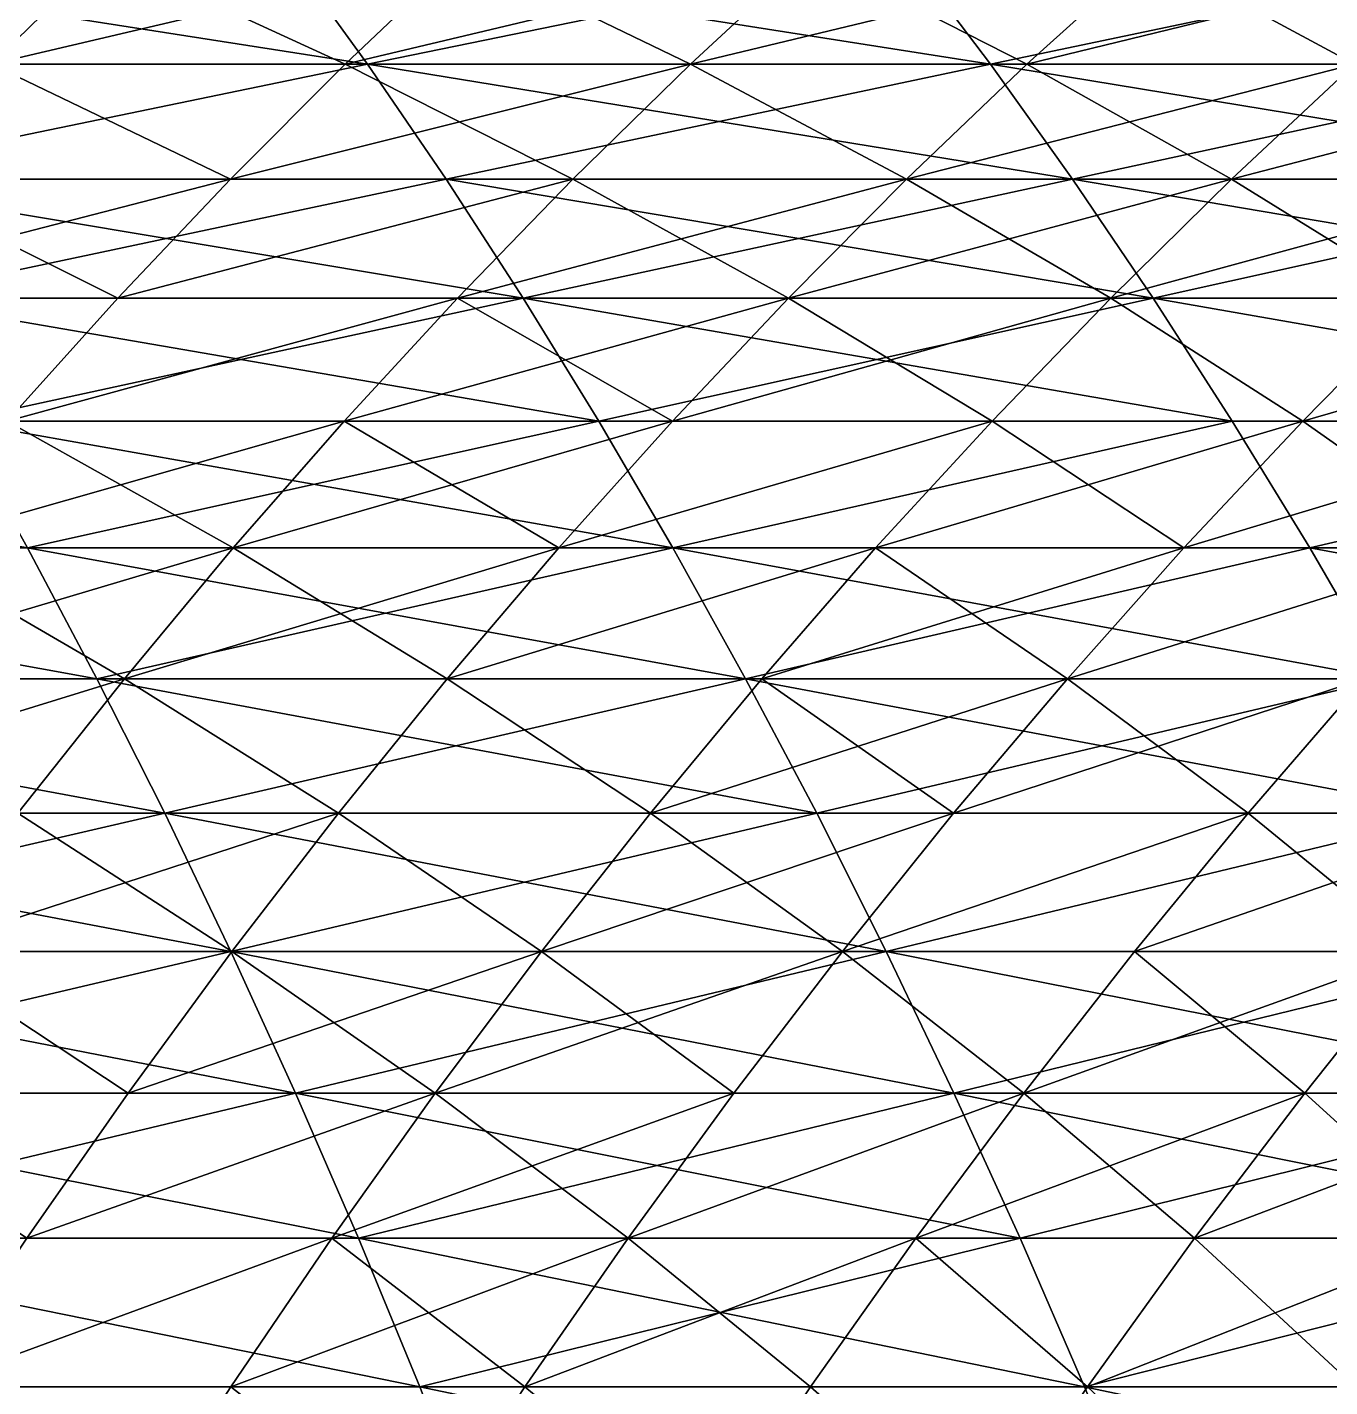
# Model space of a CAD drawing. Header units: millimetres. Extents: x -3250 to 8000, y -3250 to 3250.
# Drawn here: x 6129.5 to 6259.1, y 529.3 to 664.7 of the extents above; entities that cross this region are included whole.
import ezdxf

# ---------------------------------------------------------------- set-up
doc = ezdxf.new("R2010")
doc.units = ezdxf.units.MM
doc.header["$MEASUREMENT"] = 0
doc.layers.add('MESH_3D', color=2, linetype='CONTINUOUS')

msp = doc.modelspace()

# ---------------------------------------------------------------- linework, layer by layer
at = {"layer": 'MESH_3D'}
for points in [[(6092.92, 672.02, 1078.07), (6155.39, 672.02, 1111.09), (6163.34, 660.99, 1096.49)], [(6092.92, 672.02, 1078.07), (6163.34, 660.99, 1096.49), (6100.5, 660.99, 1063.28)], [(6155.39, 672.02, 25588.91), (6092.92, 672.02, 25621.93), (6100.5, 660.99, 25636.72)], [(6155.39, 672.02, 25588.91), (6100.5, 660.99, 25636.72), (6163.34, 660.99, 25603.51)], [(6100.85, 672.02, 2125.96), (6125.89, 660.99, 2171.03), (6137.19, 672.02, 2158.85)], [(6125.89, 660.99, 24528.97), (6100.85, 672.02, 24574.04), (6137.19, 672.02, 24541.15)], [(6125.89, 660.99, 2171.03), (6172.71, 672.02, 2192.63), (6137.19, 672.02, 2158.85)], [(6125.89, 660.99, 2171.03), (6161.1, 660.99, 2204.53), (6172.71, 672.02, 2192.63)], [(6161.1, 660.99, 24495.47), (6125.89, 660.99, 24528.97), (6137.19, 672.02, 24541.15)], [(6161.1, 660.99, 24495.47), (6137.19, 672.02, 24541.15), (6172.71, 672.02, 24507.37)], [(6155.39, 672.02, 1111.09), (6217.02, 672.02, 1145.65), (6225.33, 660.99, 1131.26)], [(6155.39, 672.02, 1111.09), (6225.33, 660.99, 1131.26), (6163.34, 660.99, 1096.49)], [(6217.02, 672.02, 25554.35), (6155.39, 672.02, 25588.91), (6163.34, 660.99, 25603.51)], [(6161.1, 660.99, 2204.53), (6195.47, 660.99, 2238.9), (6207.37, 672.02, 2227.29)], [(6161.1, 660.99, 2204.53), (6207.37, 672.02, 2227.29), (6172.71, 672.02, 2192.63)], [(6195.47, 660.99, 24461.1), (6161.1, 660.99, 24495.47), (6172.71, 672.02, 24507.37)], [(6217.02, 672.02, 25554.35), (6163.34, 660.99, 25603.51), (6225.33, 660.99, 25568.74)], [(6195.47, 660.99, 24461.1), (6172.71, 672.02, 24507.37), (6207.37, 672.02, 24472.71)], [(6195.47, 660.99, 2238.9), (6241.15, 672.02, 2262.81), (6207.37, 672.02, 2227.29)], [(6195.47, 660.99, 2238.9), (6228.97, 660.99, 2274.11), (6241.15, 672.02, 2262.81)], [(6228.97, 660.99, 24425.89), (6195.47, 660.99, 24461.1), (6207.37, 672.02, 24472.71)], [(6228.97, 660.99, 24425.89), (6207.37, 672.02, 24472.71), (6241.15, 672.02, 24437.19)], [(6217.02, 672.02, 1145.65), (6277.77, 672.02, 1181.74), (6225.33, 660.99, 1131.26)], [(6277.77, 672.02, 25518.26), (6217.02, 672.02, 25554.35), (6225.33, 660.99, 25568.74)], [(6225.33, 660.99, 1131.26), (6277.77, 672.02, 1181.74), (6286.43, 660.99, 1167.56)], [(6277.77, 672.02, 25518.26), (6225.33, 660.99, 25568.74), (6286.43, 660.99, 25532.44)], [(6228.97, 660.99, 2274.11), (6274.04, 672.02, 2299.15), (6241.15, 672.02, 2262.81)], [(6228.97, 660.99, 2274.11), (6261.58, 660.99, 2310.15), (6274.04, 672.02, 2299.15)], [(6261.58, 660.99, 24389.85), (6228.97, 660.99, 24425.89), (6241.15, 672.02, 24437.19)], [(6261.58, 660.99, 24389.85), (6241.15, 672.02, 24437.19), (6274.04, 672.02, 24400.85)], [(6100.5, 660.99, 1063.28), (6163.34, 660.99, 1096.49), (6107.95, 649.55, 1048.74)], [(6163.34, 660.99, 25603.51), (6100.5, 660.99, 25636.72), (6107.95, 649.55, 25651.26)], [(6107.95, 649.55, 1048.74), (6163.34, 660.99, 1096.49), (6171.15, 649.55, 1082.14)], [(6163.34, 660.99, 25603.51), (6107.95, 649.55, 25651.26), (6171.15, 649.55, 25617.86)], [(6114.78, 649.55, 2183.01), (6149.7, 649.55, 2216.23), (6125.89, 660.99, 2171.03)], [(6149.7, 649.55, 24483.77), (6114.78, 649.55, 24516.99), (6125.89, 660.99, 24528.97)], [(6125.89, 660.99, 2171.03), (6149.7, 649.55, 2216.23), (6161.1, 660.99, 2204.53)], [(6149.7, 649.55, 24483.77), (6125.89, 660.99, 24528.97), (6161.1, 660.99, 24495.47)], [(6149.7, 649.55, 2216.23), (6195.47, 660.99, 2238.9), (6161.1, 660.99, 2204.53)], [(6149.7, 649.55, 2216.23), (6183.77, 649.55, 2250.3), (6195.47, 660.99, 2238.9)], [(6183.77, 649.55, 24449.7), (6149.7, 649.55, 24483.77), (6161.1, 660.99, 24495.47)], [(6183.77, 649.55, 24449.7), (6161.1, 660.99, 24495.47), (6195.47, 660.99, 24461.1)], [(6163.34, 660.99, 1096.49), (6225.33, 660.99, 1131.26), (6233.5, 649.55, 1117.11)], [(6163.34, 660.99, 1096.49), (6233.5, 649.55, 1117.11), (6171.15, 649.55, 1082.14)], [(6225.33, 660.99, 25568.74), (6163.34, 660.99, 25603.51), (6171.15, 649.55, 25617.86)], [(6225.33, 660.99, 25568.74), (6171.15, 649.55, 25617.86), (6233.5, 649.55, 25582.89)], [(6183.77, 649.55, 2250.3), (6216.99, 649.55, 2285.22), (6195.47, 660.99, 2238.9)], [(6216.99, 649.55, 24414.78), (6183.77, 649.55, 24449.7), (6195.47, 660.99, 24461.1)], [(6195.47, 660.99, 2238.9), (6216.99, 649.55, 2285.22), (6228.97, 660.99, 2274.11)], [(6216.99, 649.55, 24414.78), (6195.47, 660.99, 24461.1), (6228.97, 660.99, 24425.89)], [(6216.99, 649.55, 2285.22), (6249.33, 649.55, 2320.96), (6228.97, 660.99, 2274.11)], [(6261.58, 660.99, 24389.85), (6216.99, 649.55, 24414.78), (6228.97, 660.99, 24425.89)], [(6249.33, 649.55, 24379.04), (6216.99, 649.55, 24414.78), (6261.58, 660.99, 24389.85)], [(6225.33, 660.99, 1131.26), (6286.43, 660.99, 1167.56), (6294.95, 649.55, 1153.62)], [(6225.33, 660.99, 1131.26), (6294.95, 649.55, 1153.62), (6233.5, 649.55, 1117.11)], [(6286.43, 660.99, 25532.44), (6225.33, 660.99, 25568.74), (6233.5, 649.55, 25582.89)], [(6228.97, 660.99, 2274.11), (6249.33, 649.55, 2320.96), (6261.58, 660.99, 2310.15)], [(6286.43, 660.99, 25532.44), (6233.5, 649.55, 25582.89), (6294.95, 649.55, 25546.38)], [(6249.33, 649.55, 2320.96), (6280.77, 649.55, 2357.49), (6293.28, 660.99, 2346.99)], [(6249.33, 649.55, 2320.96), (6293.28, 660.99, 2346.99), (6261.58, 660.99, 2310.15)], [(6280.77, 649.55, 24342.51), (6249.33, 649.55, 24379.04), (6261.58, 660.99, 24389.85)], [(6103.86, 637.71, 2194.77), (6149.7, 649.55, 2216.23), (6114.78, 649.55, 2183.01)], [(6103.86, 637.71, 2194.77), (6138.49, 637.71, 2227.71), (6149.7, 649.55, 2216.23)], [(6138.49, 637.71, 24472.29), (6103.86, 637.71, 24505.23), (6114.78, 649.55, 24516.99)], [(6107.95, 649.55, 1048.74), (6178.83, 637.71, 1068.05), (6115.28, 637.71, 1034.46)], [(6107.95, 649.55, 1048.74), (6171.15, 649.55, 1082.14), (6178.83, 637.71, 1068.05)], [(6171.15, 649.55, 25617.86), (6107.95, 649.55, 25651.26), (6115.28, 637.71, 25665.54)], [(6138.49, 637.71, 24472.29), (6114.78, 649.55, 24516.99), (6149.7, 649.55, 24483.77)], [(6171.15, 649.55, 25617.86), (6115.28, 637.71, 25665.54), (6178.83, 637.71, 25631.95)], [(6138.49, 637.71, 2227.71), (6183.77, 649.55, 2250.3), (6149.7, 649.55, 2216.23)], [(6138.49, 637.71, 2227.71), (6172.29, 637.71, 2261.51), (6183.77, 649.55, 2250.3)], [(6183.77, 649.55, 24449.7), (6138.49, 637.71, 24472.29), (6149.7, 649.55, 24483.77)], [(6172.29, 637.71, 24438.49), (6138.49, 637.71, 24472.29), (6183.77, 649.55, 24449.7)], [(6171.15, 649.55, 1082.14), (6233.5, 649.55, 1117.11), (6241.52, 637.71, 1103.21)], [(6171.15, 649.55, 1082.14), (6241.52, 637.71, 1103.21), (6178.83, 637.71, 1068.05)], [(6233.5, 649.55, 25582.89), (6171.15, 649.55, 25617.86), (6178.83, 637.71, 25631.95)], [(6172.29, 637.71, 2261.51), (6205.23, 637.71, 2296.14), (6183.77, 649.55, 2250.3)], [(6216.99, 649.55, 24414.78), (6172.29, 637.71, 24438.49), (6183.77, 649.55, 24449.7)], [(6205.23, 637.71, 24403.86), (6172.29, 637.71, 24438.49), (6216.99, 649.55, 24414.78)], [(6233.5, 649.55, 25582.89), (6178.83, 637.71, 25631.95), (6241.52, 637.71, 25596.79)], [(6183.77, 649.55, 2250.3), (6205.23, 637.71, 2296.14), (6216.99, 649.55, 2285.22)], [(6205.23, 637.71, 2296.14), (6237.3, 637.71, 2331.58), (6249.33, 649.55, 2320.96)], [(6205.23, 637.71, 2296.14), (6249.33, 649.55, 2320.96), (6216.99, 649.55, 2285.22)], [(6237.3, 637.71, 24368.42), (6205.23, 637.71, 24403.86), (6216.99, 649.55, 24414.78)], [(6237.3, 637.71, 24368.42), (6216.99, 649.55, 24414.78), (6249.33, 649.55, 24379.04)], [(6233.5, 649.55, 1117.11), (6294.95, 649.55, 1153.62), (6241.52, 637.71, 1103.21)], [(6303.32, 637.71, 25560.07), (6233.5, 649.55, 25582.89), (6241.52, 637.71, 25596.79)], [(6294.95, 649.55, 25546.38), (6233.5, 649.55, 25582.89), (6303.32, 637.71, 25560.07)], [(6237.3, 637.71, 2331.58), (6268.47, 637.71, 2367.8), (6280.77, 649.55, 2357.49)], [(6237.3, 637.71, 2331.58), (6280.77, 649.55, 2357.49), (6249.33, 649.55, 2320.96)], [(6268.47, 637.71, 24332.2), (6237.3, 637.71, 24368.42), (6249.33, 649.55, 24379.04)], [(6241.52, 637.71, 1103.21), (6294.95, 649.55, 1153.62), (6303.32, 637.71, 1139.93)], [(6268.47, 637.71, 24332.2), (6249.33, 649.55, 24379.04), (6280.77, 649.55, 24342.51)], [(6103.86, 637.71, 2194.77), (6127.49, 625.47, 2238.99), (6138.49, 637.71, 2227.71)], [(6127.49, 625.47, 24461.01), (6103.86, 637.71, 24505.23), (6138.49, 637.71, 24472.29)], [(6115.28, 637.71, 1034.46), (6178.83, 637.71, 1068.05), (6186.36, 625.47, 1054.22)], [(6115.28, 637.71, 1034.46), (6186.36, 625.47, 1054.22), (6122.46, 625.47, 1020.45)], [(6178.83, 637.71, 25631.95), (6115.28, 637.71, 25665.54), (6122.46, 625.47, 25679.55)], [(6178.83, 637.71, 25631.95), (6122.46, 625.47, 25679.55), (6186.36, 625.47, 25645.78)], [(6127.49, 625.47, 2238.99), (6161.01, 625.47, 2272.51), (6172.29, 637.71, 2261.51)], [(6127.49, 625.47, 2238.99), (6172.29, 637.71, 2261.51), (6138.49, 637.71, 2227.71)], [(6172.29, 637.71, 24438.49), (6127.49, 625.47, 24461.01), (6138.49, 637.71, 24472.29)], [(6161.01, 625.47, 24427.49), (6127.49, 625.47, 24461.01), (6172.29, 637.71, 24438.49)], [(6161.01, 625.47, 2272.51), (6205.23, 637.71, 2296.14), (6172.29, 637.71, 2261.51)], [(6161.01, 625.47, 2272.51), (6193.68, 625.47, 2306.85), (6205.23, 637.71, 2296.14)], [(6193.68, 625.47, 24393.15), (6161.01, 625.47, 24427.49), (6172.29, 637.71, 24438.49)], [(6193.68, 625.47, 24393.15), (6172.29, 637.71, 24438.49), (6205.23, 637.71, 24403.86)], [(6178.83, 637.71, 1068.05), (6241.52, 637.71, 1103.21), (6249.4, 625.47, 1089.57)], [(6178.83, 637.71, 1068.05), (6249.4, 625.47, 1089.57), (6186.36, 625.47, 1054.22)], [(6241.52, 637.71, 25596.79), (6178.83, 637.71, 25631.95), (6186.36, 625.47, 25645.78)], [(6241.52, 637.71, 25596.79), (6186.36, 625.47, 25645.78), (6249.4, 625.47, 25610.43)], [(6193.68, 625.47, 2306.85), (6225.49, 625.47, 2342), (6205.23, 637.71, 2296.14)], [(6237.3, 637.71, 24368.42), (6193.68, 625.47, 24393.15), (6205.23, 637.71, 24403.86)], [(6225.49, 625.47, 24358), (6193.68, 625.47, 24393.15), (6237.3, 637.71, 24368.42)], [(6205.23, 637.71, 2296.14), (6225.49, 625.47, 2342), (6237.3, 637.71, 2331.58)], [(6225.49, 625.47, 2342), (6256.41, 625.47, 2377.93), (6237.3, 637.71, 2331.58)], [(6256.41, 625.47, 24322.07), (6225.49, 625.47, 24358), (6237.3, 637.71, 24368.42)], [(6237.3, 637.71, 2331.58), (6256.41, 625.47, 2377.93), (6268.47, 637.71, 2367.8)], [(6256.41, 625.47, 24322.07), (6237.3, 637.71, 24368.42), (6268.47, 637.71, 24332.2)], [(6241.52, 637.71, 1103.21), (6311.53, 625.47, 1126.49), (6249.4, 625.47, 1089.57)], [(6241.52, 637.71, 1103.21), (6303.32, 637.71, 1139.93), (6311.53, 625.47, 1126.49)], [(6311.53, 625.47, 25573.51), (6241.52, 637.71, 25596.79), (6249.4, 625.47, 25610.43)], [(6303.32, 637.71, 25560.07), (6241.52, 637.71, 25596.79), (6311.53, 625.47, 25573.51)], [(6256.41, 625.47, 2377.93), (6286.42, 625.47, 2414.62), (6298.74, 637.71, 2404.8)], [(6256.41, 625.47, 2377.93), (6298.74, 637.71, 2404.8), (6268.47, 637.71, 2367.8)], [(6286.42, 625.47, 24285.38), (6256.41, 625.47, 24322.07), (6268.47, 637.71, 24332.2)], [(6057.74, 625.47, 988.28), (6129.5, 612.84, 1006.71), (6064.44, 612.84, 974.37)], [(6057.74, 625.47, 988.28), (6122.46, 625.47, 1020.45), (6129.5, 612.84, 1006.71)], [(6122.46, 625.47, 25679.55), (6064.44, 612.84, 25725.63), (6129.5, 612.84, 25693.29)], [(6116.71, 612.84, 2250.04), (6161.01, 625.47, 2272.51), (6127.49, 625.47, 2238.99)], [(6116.71, 612.84, 2250.04), (6149.96, 612.84, 2283.29), (6161.01, 625.47, 2272.51)], [(6149.96, 612.84, 24416.71), (6116.71, 612.84, 24449.96), (6127.49, 625.47, 24461.01)], [(6122.46, 625.47, 1020.45), (6186.36, 625.47, 1054.22), (6193.74, 612.84, 1040.66)], [(6122.46, 625.47, 1020.45), (6193.74, 612.84, 1040.66), (6129.5, 612.84, 1006.71)], [(6186.36, 625.47, 25645.78), (6122.46, 625.47, 25679.55), (6129.5, 612.84, 25693.29)], [(6149.96, 612.84, 24416.71), (6127.49, 625.47, 24461.01), (6161.01, 625.47, 24427.49)], [(6186.36, 625.47, 25645.78), (6129.5, 612.84, 25693.29), (6193.74, 612.84, 25659.34)], [(6149.96, 612.84, 2283.29), (6193.68, 625.47, 2306.85), (6161.01, 625.47, 2272.51)], [(6149.96, 612.84, 2283.29), (6182.37, 612.84, 2317.35), (6193.68, 625.47, 2306.85)], [(6182.37, 612.84, 24382.65), (6149.96, 612.84, 24416.71), (6161.01, 625.47, 24427.49)], [(6182.37, 612.84, 24382.65), (6161.01, 625.47, 24427.49), (6193.68, 625.47, 24393.15)], [(6182.37, 612.84, 2317.35), (6213.91, 612.84, 2352.21), (6225.49, 625.47, 2342)], [(6182.37, 612.84, 2317.35), (6225.49, 625.47, 2342), (6193.68, 625.47, 2306.85)], [(6225.49, 625.47, 24358), (6182.37, 612.84, 24382.65), (6193.68, 625.47, 24393.15)], [(6213.91, 612.84, 24347.79), (6182.37, 612.84, 24382.65), (6225.49, 625.47, 24358)], [(6186.36, 625.47, 1054.22), (6249.4, 625.47, 1089.57), (6193.74, 612.84, 1040.66)], [(6249.4, 625.47, 25610.43), (6186.36, 625.47, 25645.78), (6193.74, 612.84, 25659.34)], [(6193.74, 612.84, 1040.66), (6249.4, 625.47, 1089.57), (6257.12, 612.84, 1076.2)], [(6249.4, 625.47, 25610.43), (6193.74, 612.84, 25659.34), (6257.12, 612.84, 25623.8)], [(6213.91, 612.84, 2352.21), (6256.41, 625.47, 2377.93), (6225.49, 625.47, 2342)], [(6213.91, 612.84, 2352.21), (6244.58, 612.84, 2387.85), (6256.41, 625.47, 2377.93)], [(6244.58, 612.84, 24312.15), (6213.91, 612.84, 24347.79), (6225.49, 625.47, 24358)], [(6244.58, 612.84, 24312.15), (6225.49, 625.47, 24358), (6256.41, 625.47, 24322.07)], [(6244.58, 612.84, 2387.85), (6286.42, 625.47, 2414.62), (6256.41, 625.47, 2377.93)], [(6244.58, 612.84, 2387.85), (6274.35, 612.84, 2424.24), (6286.42, 625.47, 2414.62)], [(6274.35, 612.84, 24275.76), (6244.58, 612.84, 24312.15), (6256.41, 625.47, 24322.07)], [(6249.4, 625.47, 1089.57), (6311.53, 625.47, 1126.49), (6257.12, 612.84, 1076.2)], [(6311.53, 625.47, 25573.51), (6249.4, 625.47, 25610.43), (6257.12, 612.84, 25623.8)], [(6274.35, 612.84, 24275.76), (6256.41, 625.47, 24322.07), (6286.42, 625.47, 24285.38)], [(6257.12, 612.84, 1076.2), (6311.53, 625.47, 1126.49), (6319.58, 612.84, 1113.31)], [(6311.53, 625.47, 25573.51), (6257.12, 612.84, 25623.8), (6319.58, 612.84, 25586.69)], [(6064.44, 612.84, 974.37), (6129.5, 612.84, 1006.71), (6136.4, 599.82, 993.26)], [(6064.44, 612.84, 974.37), (6136.4, 599.82, 993.26), (6071, 599.82, 960.75)], [(6136.4, 599.82, 25706.74), (6064.44, 612.84, 25725.63), (6071, 599.82, 25739.25)], [(6129.5, 612.84, 25693.29), (6064.44, 612.84, 25725.63), (6136.4, 599.82, 25706.74)], [(6106.16, 599.82, 2260.86), (6139.14, 599.82, 2293.84), (6149.96, 612.84, 2283.29)], [(6106.16, 599.82, 2260.86), (6149.96, 612.84, 2283.29), (6116.71, 612.84, 2250.04)], [(6139.14, 599.82, 24406.16), (6106.16, 599.82, 24439.14), (6116.71, 612.84, 24449.96)], [(6139.14, 599.82, 24406.16), (6116.71, 612.84, 24449.96), (6149.96, 612.84, 24416.71)], [(6129.5, 612.84, 1006.71), (6200.97, 599.82, 1027.38), (6136.4, 599.82, 993.26)], [(6129.5, 612.84, 1006.71), (6193.74, 612.84, 1040.66), (6200.97, 599.82, 1027.38)], [(6193.74, 612.84, 25659.34), (6129.5, 612.84, 25693.29), (6136.4, 599.82, 25706.74)], [(6193.74, 612.84, 25659.34), (6136.4, 599.82, 25706.74), (6200.97, 599.82, 25672.62)], [(6139.14, 599.82, 2293.84), (6171.28, 599.82, 2327.63), (6149.96, 612.84, 2283.29)], [(6182.37, 612.84, 24382.65), (6139.14, 599.82, 24406.16), (6149.96, 612.84, 24416.71)], [(6171.28, 599.82, 24372.37), (6139.14, 599.82, 24406.16), (6182.37, 612.84, 24382.65)], [(6149.96, 612.84, 2283.29), (6171.28, 599.82, 2327.63), (6182.37, 612.84, 2317.35)], [(6171.28, 599.82, 2327.63), (6213.91, 612.84, 2352.21), (6182.37, 612.84, 2317.35)], [(6171.28, 599.82, 2327.63), (6202.58, 599.82, 2362.22), (6213.91, 612.84, 2352.21)], [(6213.91, 612.84, 24347.79), (6171.28, 599.82, 24372.37), (6182.37, 612.84, 24382.65)], [(6202.58, 599.82, 24337.78), (6171.28, 599.82, 24372.37), (6213.91, 612.84, 24347.79)], [(6193.74, 612.84, 1040.66), (6257.12, 612.84, 1076.2), (6264.67, 599.82, 1063.11)], [(6193.74, 612.84, 1040.66), (6264.67, 599.82, 1063.11), (6200.97, 599.82, 1027.38)], [(6257.12, 612.84, 25623.8), (6193.74, 612.84, 25659.34), (6200.97, 599.82, 25672.62)], [(6257.12, 612.84, 25623.8), (6200.97, 599.82, 25672.62), (6264.67, 599.82, 25636.89)], [(6202.58, 599.82, 2362.22), (6233, 599.82, 2397.57), (6244.58, 612.84, 2387.85)], [(6202.58, 599.82, 2362.22), (6244.58, 612.84, 2387.85), (6213.91, 612.84, 2352.21)], [(6233, 599.82, 24302.43), (6202.58, 599.82, 24337.78), (6213.91, 612.84, 24347.79)], [(6233, 599.82, 24302.43), (6213.91, 612.84, 24347.79), (6244.58, 612.84, 24312.15)], [(6233, 599.82, 2397.57), (6262.53, 599.82, 2433.67), (6274.35, 612.84, 2424.24)], [(6233, 599.82, 2397.57), (6274.35, 612.84, 2424.24), (6244.58, 612.84, 2387.85)], [(6274.35, 612.84, 24275.76), (6233, 599.82, 24302.43), (6244.58, 612.84, 24312.15)], [(6262.53, 599.82, 24266.33), (6233, 599.82, 24302.43), (6274.35, 612.84, 24275.76)], [(6257.12, 612.84, 1076.2), (6319.58, 612.84, 1113.31), (6327.47, 599.82, 1100.41)], [(6257.12, 612.84, 1076.2), (6327.47, 599.82, 1100.41), (6264.67, 599.82, 1063.11)], [(6319.58, 612.84, 25586.69), (6257.12, 612.84, 25623.8), (6264.67, 599.82, 25636.89)], [(6071, 599.82, 960.75), (6143.15, 586.44, 980.09), (6077.41, 586.44, 947.42)], [(6071, 599.82, 960.75), (6136.4, 599.82, 993.26), (6143.15, 586.44, 980.09)], [(6143.15, 586.44, 25719.91), (6071, 599.82, 25739.25), (6077.41, 586.44, 25752.58)], [(6136.4, 599.82, 25706.74), (6071, 599.82, 25739.25), (6143.15, 586.44, 25719.91)], [(6095.83, 586.44, 2271.45), (6139.14, 599.82, 2293.84), (6106.16, 599.82, 2260.86)], [(6095.83, 586.44, 2271.45), (6128.55, 586.44, 2304.17), (6139.14, 599.82, 2293.84)], [(6128.55, 586.44, 24395.83), (6106.16, 599.82, 24439.14), (6139.14, 599.82, 24406.16)], [(6128.55, 586.44, 2304.17), (6160.44, 586.44, 2337.69), (6139.14, 599.82, 2293.84)], [(6160.44, 586.44, 24362.31), (6128.55, 586.44, 24395.83), (6139.14, 599.82, 24406.16)], [(6136.4, 599.82, 993.26), (6200.97, 599.82, 1027.38), (6208.05, 586.44, 1014.39)], [(6136.4, 599.82, 993.26), (6208.05, 586.44, 1014.39), (6143.15, 586.44, 980.09)], [(6200.97, 599.82, 25672.62), (6136.4, 599.82, 25706.74), (6143.15, 586.44, 25719.91)], [(6139.14, 599.82, 2293.84), (6160.44, 586.44, 2337.69), (6171.28, 599.82, 2327.63)], [(6160.44, 586.44, 24362.31), (6139.14, 599.82, 24406.16), (6171.28, 599.82, 24372.37)], [(6200.97, 599.82, 25672.62), (6143.15, 586.44, 25719.91), (6208.05, 586.44, 25685.61)], [(6160.44, 586.44, 2337.69), (6191.49, 586.44, 2372), (6171.28, 599.82, 2327.63)], [(6191.49, 586.44, 24328), (6160.44, 586.44, 24362.31), (6171.28, 599.82, 24372.37)], [(6171.28, 599.82, 2327.63), (6191.49, 586.44, 2372), (6202.58, 599.82, 2362.22)], [(6191.49, 586.44, 24328), (6171.28, 599.82, 24372.37), (6202.58, 599.82, 24337.78)], [(6191.49, 586.44, 2372), (6233, 599.82, 2397.57), (6202.58, 599.82, 2362.22)], [(6191.49, 586.44, 2372), (6221.67, 586.44, 2407.08), (6233, 599.82, 2397.57)], [(6221.67, 586.44, 24292.92), (6191.49, 586.44, 24328), (6202.58, 599.82, 24337.78)], [(6200.97, 599.82, 1027.38), (6264.67, 599.82, 1063.11), (6272.07, 586.44, 1050.3)], [(6200.97, 599.82, 1027.38), (6272.07, 586.44, 1050.3), (6208.05, 586.44, 1014.39)], [(6264.67, 599.82, 25636.89), (6200.97, 599.82, 25672.62), (6208.05, 586.44, 25685.61)], [(6221.67, 586.44, 24292.92), (6202.58, 599.82, 24337.78), (6233, 599.82, 24302.43)], [(6264.67, 599.82, 25636.89), (6208.05, 586.44, 25685.61), (6272.07, 586.44, 25649.7)], [(6221.67, 586.44, 2407.08), (6250.97, 586.44, 2442.89), (6262.53, 599.82, 2433.67)], [(6221.67, 586.44, 2407.08), (6262.53, 599.82, 2433.67), (6233, 599.82, 2397.57)], [(6250.97, 586.44, 24257.11), (6221.67, 586.44, 24292.92), (6233, 599.82, 24302.43)], [(6250.97, 586.44, 24257.11), (6233, 599.82, 24302.43), (6262.53, 599.82, 24266.33)], [(6250.97, 586.44, 2442.89), (6279.37, 586.44, 2479.42), (6262.53, 599.82, 2433.67)], [(6279.37, 586.44, 24220.58), (6250.97, 586.44, 24257.11), (6262.53, 599.82, 24266.33)], [(6077.41, 586.44, 947.42), (6143.15, 586.44, 980.09), (6149.74, 572.69, 967.23)], [(6077.41, 586.44, 947.42), (6149.74, 572.69, 967.23), (6083.68, 572.69, 934.4)], [(6143.15, 586.44, 25719.91), (6077.41, 586.44, 25752.58), (6083.68, 572.69, 25765.6)], [(6143.15, 586.44, 25719.91), (6083.68, 572.69, 25765.6), (6149.74, 572.69, 25732.77)], [(6118.2, 572.69, 2314.26), (6160.44, 586.44, 2337.69), (6128.55, 586.44, 2304.17)], [(6118.2, 572.69, 2314.26), (6149.85, 572.69, 2347.52), (6160.44, 586.44, 2337.69)], [(6149.85, 572.69, 24352.48), (6118.2, 572.69, 24385.74), (6128.55, 586.44, 24395.83)], [(6149.85, 572.69, 24352.48), (6128.55, 586.44, 24395.83), (6160.44, 586.44, 24362.31)], [(6143.15, 586.44, 980.09), (6208.05, 586.44, 1014.39), (6214.96, 572.69, 1001.7)], [(6143.15, 586.44, 980.09), (6214.96, 572.69, 1001.7), (6149.74, 572.69, 967.23)], [(6208.05, 586.44, 25685.61), (6143.15, 586.44, 25719.91), (6149.74, 572.69, 25732.77)], [(6208.05, 586.44, 25685.61), (6149.74, 572.69, 25732.77), (6214.96, 572.69, 25698.3)], [(6149.85, 572.69, 2347.52), (6180.66, 572.69, 2381.56), (6160.44, 586.44, 2337.69)], [(6180.66, 572.69, 24318.44), (6149.85, 572.69, 24352.48), (6160.44, 586.44, 24362.31)], [(6160.44, 586.44, 2337.69), (6180.66, 572.69, 2381.56), (6191.49, 586.44, 2372)], [(6180.66, 572.69, 24318.44), (6160.44, 586.44, 24362.31), (6191.49, 586.44, 24328)], [(6180.66, 572.69, 2381.56), (6221.67, 586.44, 2407.08), (6191.49, 586.44, 2372)], [(6180.66, 572.69, 2381.56), (6210.6, 572.69, 2416.36), (6221.67, 586.44, 2407.08)], [(6210.6, 572.69, 24283.64), (6180.66, 572.69, 24318.44), (6191.49, 586.44, 24328)], [(6210.6, 572.69, 24283.64), (6191.49, 586.44, 24328), (6221.67, 586.44, 24292.92)], [(6208.05, 586.44, 1014.39), (6272.07, 586.44, 1050.3), (6214.96, 572.69, 1001.7)], [(6272.07, 586.44, 25649.7), (6208.05, 586.44, 25685.61), (6214.96, 572.69, 25698.3)], [(6210.6, 572.69, 2416.36), (6250.97, 586.44, 2442.89), (6221.67, 586.44, 2407.08)], [(6210.6, 572.69, 2416.36), (6239.67, 572.69, 2451.9), (6250.97, 586.44, 2442.89)], [(6250.97, 586.44, 24257.11), (6210.6, 572.69, 24283.64), (6221.67, 586.44, 24292.92)], [(6239.67, 572.69, 24248.1), (6210.6, 572.69, 24283.64), (6250.97, 586.44, 24257.11)], [(6214.96, 572.69, 1001.7), (6272.07, 586.44, 1050.3), (6279.29, 572.69, 1037.79)], [(6272.07, 586.44, 25649.7), (6214.96, 572.69, 25698.3), (6279.29, 572.69, 25662.21)], [(6239.67, 572.69, 2451.9), (6267.85, 572.69, 2488.15), (6279.37, 586.44, 2479.42)], [(6239.67, 572.69, 2451.9), (6279.37, 586.44, 2479.42), (6250.97, 586.44, 2442.89)], [(6267.85, 572.69, 24211.85), (6239.67, 572.69, 24248.1), (6250.97, 586.44, 24257.11)], [(6267.85, 572.69, 24211.85), (6250.97, 586.44, 24257.11), (6279.37, 586.44, 24220.58)], [(6083.68, 572.69, 934.4), (6156.17, 558.59, 954.68), (6089.8, 558.59, 921.7)], [(6083.68, 572.69, 934.4), (6149.74, 572.69, 967.23), (6156.17, 558.59, 954.68)], [(6149.74, 572.69, 25732.77), (6083.68, 572.69, 25765.6), (6089.8, 558.59, 25778.3)], [(6149.74, 572.69, 25732.77), (6089.8, 558.59, 25778.3), (6156.17, 558.59, 25745.32)], [(6108.11, 558.59, 2324.11), (6139.51, 558.59, 2357.12), (6118.2, 572.69, 2314.26)], [(6139.51, 558.59, 24342.88), (6108.11, 558.59, 24375.89), (6118.2, 572.69, 24385.74)], [(6118.2, 572.69, 2314.26), (6139.51, 558.59, 2357.12), (6149.85, 572.69, 2347.52)], [(6139.51, 558.59, 24342.88), (6118.2, 572.69, 24385.74), (6149.85, 572.69, 24352.48)], [(6139.51, 558.59, 2357.12), (6180.66, 572.69, 2381.56), (6149.85, 572.69, 2347.52)], [(6139.51, 558.59, 2357.12), (6170.08, 558.59, 2390.9), (6180.66, 572.69, 2381.56)], [(6170.08, 558.59, 24309.1), (6139.51, 558.59, 24342.88), (6149.85, 572.69, 24352.48)], [(6149.74, 572.69, 967.23), (6221.7, 558.59, 989.32), (6156.17, 558.59, 954.68)], [(6149.74, 572.69, 967.23), (6214.96, 572.69, 1001.7), (6221.7, 558.59, 989.32)], [(6214.96, 572.69, 25698.3), (6149.74, 572.69, 25732.77), (6156.17, 558.59, 25745.32)], [(6170.08, 558.59, 24309.1), (6149.85, 572.69, 24352.48), (6180.66, 572.69, 24318.44)], [(6214.96, 572.69, 25698.3), (6156.17, 558.59, 25745.32), (6221.7, 558.59, 25710.68)], [(6170.08, 558.59, 2390.9), (6210.6, 572.69, 2416.36), (6180.66, 572.69, 2381.56)], [(6170.08, 558.59, 2390.9), (6199.8, 558.59, 2425.43), (6210.6, 572.69, 2416.36)], [(6199.8, 558.59, 24274.57), (6170.08, 558.59, 24309.1), (6180.66, 572.69, 24318.44)], [(6199.8, 558.59, 24274.57), (6180.66, 572.69, 24318.44), (6210.6, 572.69, 24283.64)], [(6199.8, 558.59, 2425.43), (6228.65, 558.59, 2460.69), (6210.6, 572.69, 2416.36)], [(6228.65, 558.59, 24239.31), (6199.8, 558.59, 24274.57), (6210.6, 572.69, 24283.64)], [(6210.6, 572.69, 2416.36), (6228.65, 558.59, 2460.69), (6239.67, 572.69, 2451.9)], [(6228.65, 558.59, 24239.31), (6210.6, 572.69, 24283.64), (6239.67, 572.69, 24248.1)], [(6214.96, 572.69, 1001.7), (6279.29, 572.69, 1037.79), (6286.35, 558.59, 1025.57)], [(6214.96, 572.69, 1001.7), (6286.35, 558.59, 1025.57), (6221.7, 558.59, 989.32)], [(6279.29, 572.69, 25662.21), (6214.96, 572.69, 25698.3), (6221.7, 558.59, 25710.68)], [(6279.29, 572.69, 25662.21), (6221.7, 558.59, 25710.68), (6286.35, 558.59, 25674.43)], [(6228.65, 558.59, 2460.69), (6256.61, 558.59, 2496.66), (6267.85, 572.69, 2488.15)], [(6228.65, 558.59, 2460.69), (6267.85, 572.69, 2488.15), (6239.67, 572.69, 2451.9)], [(6256.61, 558.59, 24203.34), (6228.65, 558.59, 24239.31), (6239.67, 572.69, 24248.1)], [(6256.61, 558.59, 24203.34), (6239.67, 572.69, 24248.1), (6267.85, 572.69, 24211.85)], [(6256.61, 558.59, 2496.66), (6283.66, 558.59, 2533.32), (6267.85, 572.69, 2488.15)], [(6283.66, 558.59, 24166.68), (6256.61, 558.59, 24203.34), (6267.85, 572.69, 24211.85)], [(6089.8, 558.59, 921.7), (6156.17, 558.59, 954.68), (6162.45, 544.14, 942.45)], [(6089.8, 558.59, 921.7), (6162.45, 544.14, 942.45), (6095.77, 544.14, 909.31)], [(6156.17, 558.59, 25745.32), (6089.8, 558.59, 25778.3), (6095.77, 544.14, 25790.69)], [(6156.17, 558.59, 25745.32), (6095.77, 544.14, 25790.69), (6162.45, 544.14, 25757.55)], [(6108.11, 558.59, 2324.11), (6129.43, 544.14, 2366.47), (6139.51, 558.59, 2357.12)], [(6129.43, 544.14, 24333.53), (6108.11, 558.59, 24375.89), (6139.51, 558.59, 24342.88)], [(6129.43, 544.14, 2366.47), (6159.77, 544.14, 2399.99), (6170.08, 558.59, 2390.9)], [(6129.43, 544.14, 2366.47), (6170.08, 558.59, 2390.9), (6139.51, 558.59, 2357.12)], [(6170.08, 558.59, 24309.1), (6129.43, 544.14, 24333.53), (6139.51, 558.59, 24342.88)], [(6159.77, 544.14, 24300.01), (6129.43, 544.14, 24333.53), (6170.08, 558.59, 24309.1)], [(6156.17, 558.59, 954.68), (6228.28, 544.14, 977.24), (6162.45, 544.14, 942.45)], [(6156.17, 558.59, 954.68), (6221.7, 558.59, 989.32), (6228.28, 544.14, 977.24)], [(6221.7, 558.59, 25710.68), (6156.17, 558.59, 25745.32), (6162.45, 544.14, 25757.55)], [(6159.77, 544.14, 2399.99), (6189.27, 544.14, 2434.27), (6199.8, 558.59, 2425.43)], [(6159.77, 544.14, 2399.99), (6199.8, 558.59, 2425.43), (6170.08, 558.59, 2390.9)], [(6189.27, 544.14, 24265.73), (6159.77, 544.14, 24300.01), (6170.08, 558.59, 24309.1)], [(6221.7, 558.59, 25710.68), (6162.45, 544.14, 25757.55), (6228.28, 544.14, 25722.76)], [(6189.27, 544.14, 24265.73), (6170.08, 558.59, 24309.1), (6199.8, 558.59, 24274.57)], [(6189.27, 544.14, 2434.27), (6217.9, 544.14, 2469.26), (6228.65, 558.59, 2460.69)], [(6189.27, 544.14, 2434.27), (6228.65, 558.59, 2460.69), (6199.8, 558.59, 2425.43)], [(6228.65, 558.59, 24239.31), (6189.27, 544.14, 24265.73), (6199.8, 558.59, 24274.57)], [(6217.9, 544.14, 24230.74), (6189.27, 544.14, 24265.73), (6228.65, 558.59, 24239.31)], [(6217.9, 544.14, 2469.26), (6256.61, 558.59, 2496.66), (6228.65, 558.59, 2460.69)], [(6217.9, 544.14, 2469.26), (6245.65, 544.14, 2504.97), (6256.61, 558.59, 2496.66)], [(6245.65, 544.14, 24195.03), (6217.9, 544.14, 24230.74), (6228.65, 558.59, 24239.31)], [(6221.7, 558.59, 989.32), (6286.35, 558.59, 1025.57), (6293.22, 544.14, 1013.67)], [(6221.7, 558.59, 989.32), (6293.22, 544.14, 1013.67), (6228.28, 544.14, 977.24)], [(6286.35, 558.59, 25674.43), (6221.7, 558.59, 25710.68), (6228.28, 544.14, 25722.76)], [(6286.35, 558.59, 25674.43), (6228.28, 544.14, 25722.76), (6293.22, 544.14, 25686.33)], [(6245.65, 544.14, 24195.03), (6228.65, 558.59, 24239.31), (6256.61, 558.59, 24203.34)], [(6245.65, 544.14, 2504.97), (6272.5, 544.14, 2541.35), (6256.61, 558.59, 2496.66)], [(6283.66, 558.59, 24166.68), (6245.65, 544.14, 24195.03), (6256.61, 558.59, 24203.34)], [(6272.5, 544.14, 24158.65), (6245.65, 544.14, 24195.03), (6283.66, 558.59, 24166.68)], [(6256.61, 558.59, 2496.66), (6272.5, 544.14, 2541.35), (6283.66, 558.59, 2533.32)], [(6095.77, 544.14, 909.31), (6162.45, 544.14, 942.45), (6168.55, 529.35, 930.54)], [(6095.77, 544.14, 909.31), (6168.55, 529.35, 930.54), (6101.58, 529.35, 897.25)], [(6168.55, 529.35, 25769.46), (6095.77, 544.14, 25790.69), (6101.58, 529.35, 25802.75)], [(6162.45, 544.14, 25757.55), (6095.77, 544.14, 25790.69), (6168.55, 529.35, 25769.46)], [(6119.62, 529.35, 2375.57), (6159.77, 544.14, 2399.99), (6129.43, 544.14, 2366.47)], [(6119.62, 529.35, 2375.57), (6149.74, 529.35, 2408.85), (6159.77, 544.14, 2399.99)], [(6159.77, 544.14, 24300.01), (6119.62, 529.35, 24324.43), (6129.43, 544.14, 24333.53)], [(6149.74, 529.35, 24291.15), (6119.62, 529.35, 24324.43), (6159.77, 544.14, 24300.01)], [(6149.74, 529.35, 2408.85), (6189.27, 544.14, 2434.27), (6159.77, 544.14, 2399.99)], [(6149.74, 529.35, 2408.85), (6179.01, 529.35, 2442.87), (6189.27, 544.14, 2434.27)], [(6179.01, 529.35, 24257.13), (6149.74, 529.35, 24291.15), (6159.77, 544.14, 24300.01)], [(6179.01, 529.35, 24257.13), (6159.77, 544.14, 24300.01), (6189.27, 544.14, 24265.73)], [(6162.45, 544.14, 942.45), (6228.28, 544.14, 977.24), (6234.68, 529.35, 965.49)], [(6162.45, 544.14, 942.45), (6234.68, 529.35, 965.49), (6168.55, 529.35, 930.54)], [(6228.28, 544.14, 25722.76), (6162.45, 544.14, 25757.55), (6168.55, 529.35, 25769.46)], [(6228.28, 544.14, 25722.76), (6168.55, 529.35, 25769.46), (6234.68, 529.35, 25734.51)], [(6179.01, 529.35, 2442.87), (6207.43, 529.35, 2477.61), (6217.9, 544.14, 2469.26)], [(6179.01, 529.35, 2442.87), (6217.9, 544.14, 2469.26), (6189.27, 544.14, 2434.27)], [(6207.43, 529.35, 24222.39), (6179.01, 529.35, 24257.13), (6189.27, 544.14, 24265.73)], [(6207.43, 529.35, 24222.39), (6189.27, 544.14, 24265.73), (6217.9, 544.14, 24230.74)], [(6207.43, 529.35, 2477.61), (6234.98, 529.35, 2513.05), (6217.9, 544.14, 2469.26)], [(6234.98, 529.35, 24186.95), (6207.43, 529.35, 24222.39), (6217.9, 544.14, 24230.74)], [(6217.9, 544.14, 2469.26), (6234.98, 529.35, 2513.05), (6245.65, 544.14, 2504.97)], [(6234.98, 529.35, 24186.95), (6217.9, 544.14, 24230.74), (6245.65, 544.14, 24195.03)], [(6228.28, 544.14, 977.24), (6293.22, 544.14, 1013.67), (6234.68, 529.35, 965.49)], [(6293.22, 544.14, 25686.33), (6228.28, 544.14, 25722.76), (6234.68, 529.35, 25734.51)], [(6234.68, 529.35, 965.49), (6293.22, 544.14, 1013.67), (6299.91, 529.35, 1002.08)], [(6293.22, 544.14, 25686.33), (6234.68, 529.35, 25734.51), (6299.91, 529.35, 25697.92)], [(6234.98, 529.35, 2513.05), (6261.63, 529.35, 2549.16), (6272.5, 544.14, 2541.35)], [(6234.98, 529.35, 2513.05), (6272.5, 544.14, 2541.35), (6245.65, 544.14, 2504.97)], [(6261.63, 529.35, 24150.84), (6234.98, 529.35, 24186.95), (6245.65, 544.14, 24195.03)], [(6261.63, 529.35, 24150.84), (6245.65, 544.14, 24195.03), (6272.5, 544.14, 24158.65)], [(6101.58, 529.35, 897.25), (6174.49, 514.23, 918.96), (6107.22, 514.23, 885.53)], [(6101.58, 529.35, 897.25), (6168.55, 529.35, 930.54), (6174.49, 514.23, 918.96)], [(6139.98, 514.23, 24282.54), (6110.08, 514.23, 24315.58), (6119.62, 529.35, 24324.43)], [(6139.98, 514.23, 24282.54), (6119.62, 529.35, 24324.43), (6149.74, 529.35, 24291.15)], [(6169.05, 514.23, 24248.77), (6139.98, 514.23, 24282.54), (6149.74, 529.35, 24291.15)], [(6169.05, 514.23, 24248.77), (6149.74, 529.35, 24291.15), (6179.01, 529.35, 24257.13)], [(6168.55, 529.35, 930.54), (6240.9, 514.23, 954.06), (6174.49, 514.23, 918.96)], [(6168.55, 529.35, 930.54), (6234.68, 529.35, 965.49), (6240.9, 514.23, 954.06)], [(6197.26, 514.23, 24214.28), (6169.05, 514.23, 24248.77), (6179.01, 529.35, 24257.13)], [(6197.26, 514.23, 24214.28), (6179.01, 529.35, 24257.13), (6207.43, 529.35, 24222.39)], [(6224.61, 514.23, 24179.1), (6197.26, 514.23, 24214.28), (6207.43, 529.35, 24222.39)], [(6224.61, 514.23, 24179.1), (6207.43, 529.35, 24222.39), (6234.98, 529.35, 24186.95)], [(6251.07, 514.23, 24143.25), (6224.61, 514.23, 24179.1), (6234.98, 529.35, 24186.95)], [(6234.68, 529.35, 965.49), (6299.91, 529.35, 1002.08), (6306.42, 514.23, 990.81)], [(6234.68, 529.35, 965.49), (6306.42, 514.23, 990.81), (6240.9, 514.23, 954.06)], [(6251.07, 514.23, 24143.25), (6234.98, 529.35, 24186.95), (6261.63, 529.35, 24150.84)], [(6276.62, 514.23, 24106.75), (6251.07, 514.23, 24143.25), (6261.63, 529.35, 24150.84)]]:
    msp.add_3dface(points, dxfattribs=at)

doc.saveas('drawing.dxf')
